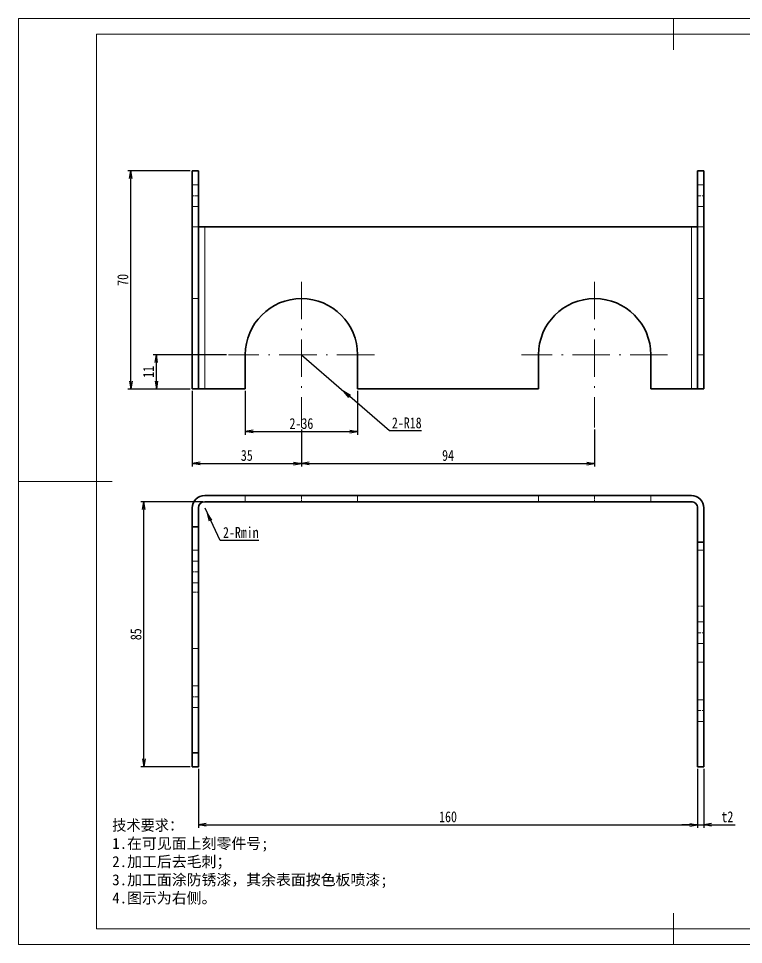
# Model space of a CAD drawing. Header units: millimetres. Extents: x -15766 to 80009, y -9701 to 15159.
# Drawn here: x 12587 to 12819.4, y 13253.7 to 13550.7 of the extents above; entities that cross this region are included whole.
import ezdxf

# ---------------------------------------------------------------- set-up
doc = ezdxf.new("R2010")
doc.units = ezdxf.units.MM
for name, pattern in [('CENTER-HOKUTO_1', [16, 13, -1, 1, -1]), ('DASHDOT', [18.5, 12, -3, 0.5, -3]), ('DASHED', [15, 12, -3]), ('HIDDEN-HOKUTO_1', [2, 1, -1])]:
    doc.linetypes.add(name, pattern=pattern)
doc.layers.get('DEFPOINTS').update_dxf_attribs({"lineweight": 18})
for name, color, linetype, lineweight in [('AM_7', 2, 'CENTER-HOKUTO_1', 18), ('AM_HID', 1, 'HIDDEN-HOKUTO_1', 18), ('AM_VIS', 7, 'Continuous', 18), ('CDRAFT0', 7, 'Continuous', 18), ('title_frame', 7, 'Continuous', 18), ('word_dim', 9, 'Continuous', 18), ('粗实线层_1', 7, 'Continuous', 15)]:
    doc.layers.add(name, color=color, linetype=linetype, lineweight=lineweight)
doc.styles.add('DIM', font='', dxfattribs={"width": 0.8})
doc.styles.get('DIM').set_extended_font_data('NSimSun')
doc.dimstyles.new('1-1$0', dxfattribs={"dimtxt": 3.5, "dimasz": 2.5, "dimexe": 1, "dimexo": 0.625, "dimgap": 0.8, "dimtad": 1, "dimdsep": 46, "dimtxsty": 'DIM', "dimblk": 'OPEN', "dimcen": 0, "dimdle": 5, "dimclrd": 256, "dimclre": 256, "dimclrt": 3, "dimazin": 3, "dimtfac": 0.5, "dimtmove": 0, "dimatfit": 3, "dimldrblk": 'OPEN', "dimfxl": 0, "dimtolj": 1, "dimarcsym": 0})
doc.dimstyles.new('1-1$4', dxfattribs={"dimtxt": 3.5, "dimasz": 2.5, "dimexe": 1, "dimexo": 0.625, "dimgap": 0.8, "dimtad": 1, "dimtih": 1, "dimtoh": 1, "dimzin": 12, "dimdsep": 46, "dimtxsty": 'DIM', "dimblk": 'OPEN', "dimcen": 0, "dimdle": 5, "dimclrd": 256, "dimclre": 256, "dimclrt": 3, "dimazin": 3, "dimtfac": 0.5, "dimtmove": 0, "dimatfit": 3, "dimldrblk": 'OPEN', "dimfxl": 0, "dimtolj": 1, "dimarcsym": 0})

# ---------------------------------------------------------------- blocks, each defined once
blk = doc.blocks.new('_OPEN')
at = {"color": 0, "linetype": 'ByBlock', "lineweight": -2}
for p, q in [((-1, 0.166667), (0, 0)), ((-1, -0.166667), (0, 0)), ((0, 0), (-1, 0))]:
    blk.add_line(p, q, dxfattribs=at)
blk = doc.blocks.new('*D1154')
at = {"layer": 'DEFPOINTS', "color": 0, "transparency": 16777216}
for p in [(12627.21, 13395.74), (12646.68, 13395.74), (12642.68, 13310.74)]:
    blk.add_point(p, dxfattribs=at)
at = {"layer": 'word_dim', "linetype": 'Continuous', "lineweight": -2, "transparency": 16777216}
for p, q in [((12646.06, 13395.74), (12626.21, 13395.74)), ((12627.21, 13313.24), (12627.21, 13393.24)), ((12642.06, 13310.74), (12626.21, 13310.74))]:
    blk.add_line(p, q, dxfattribs=at)
at = {"layer": 'word_dim', "lineweight": -2, "transparency": 16777216, "xscale": 2.5, "yscale": 2.5, "zscale": 2.5}
for p, rotation in [((12627.21, 13395.74), 90), ((12627.21, 13310.74), 270)]:
    blk.add_blockref('_OPEN', p, dxfattribs=dict(at, rotation=rotation))
at = {"layer": 'word_dim', "color": 3, "transparency": 16777216, "insert": (12624.66, 13353.24), "char_height": 3.5, "attachment_point": 5, "rotation": 90, "style": 'DIM'}
blk.add_mtext('\\A1;85', dxfattribs=at)
blk = doc.blocks.new('*D1155')
at = {"layer": 'DEFPOINTS', "color": 0, "transparency": 16777216}
for p in [(12644.68, 13310.74), (12804.68, 13310.74), (12804.68, 13292.13)]:
    blk.add_point(p, dxfattribs=at)
at = {"layer": 'word_dim', "linetype": 'Continuous', "lineweight": -2, "transparency": 16777216}
for p, q in [((12644.68, 13310.12), (12644.68, 13291.13)), ((12804.68, 13310.12), (12804.68, 13291.13)), ((12647.18, 13292.13), (12802.18, 13292.13))]:
    blk.add_line(p, q, dxfattribs=at)
at = {"layer": 'word_dim', "lineweight": -2, "transparency": 16777216, "xscale": 2.5, "yscale": 2.5, "zscale": 2.5, "rotation": 180}
blk.add_blockref('_OPEN', (12644.68, 13292.13), dxfattribs=at)
at = {"layer": 'word_dim', "lineweight": -2, "transparency": 16777216, "xscale": 2.5, "yscale": 2.5, "zscale": 2.5}
blk.add_blockref('_OPEN', (12804.68, 13292.13), dxfattribs=at)
at = {"layer": 'word_dim', "color": 3, "transparency": 16777216, "insert": (12724.68, 13294.68), "char_height": 3.5, "attachment_point": 5, "style": 'DIM'}
blk.add_mtext('\\A1;160', dxfattribs=at)
blk = doc.blocks.new('*D1156')
at = {"layer": 'DEFPOINTS', "color": 0, "transparency": 16777216}
for p in [(12804.68, 13310.74), (12806.68, 13310.74), (12806.68, 13292.13)]:
    blk.add_point(p, dxfattribs=at)
at = {"layer": 'word_dim', "linetype": 'Continuous', "lineweight": -2, "transparency": 16777216}
for p, q in [((12804.68, 13310.12), (12804.68, 13291.13)), ((12806.68, 13310.12), (12806.68, 13291.13)), ((12802.18, 13292.13), (12799.68, 13292.13)), ((12804.68, 13292.13), (12806.68, 13292.13)), ((12809.18, 13292.13), (12816.77, 13292.13))]:
    blk.add_line(p, q, dxfattribs=at)
at = {"layer": 'word_dim', "lineweight": -2, "transparency": 16777216, "xscale": 2.5, "yscale": 2.5, "zscale": 2.5}
blk.add_blockref('_OPEN', (12804.68, 13292.13), dxfattribs=at)
at = {"layer": 'word_dim', "lineweight": -2, "transparency": 16777216, "xscale": 2.5, "yscale": 2.5, "zscale": 2.5, "rotation": 180}
blk.add_blockref('_OPEN', (12806.68, 13292.13), dxfattribs=at)
at = {"layer": 'word_dim', "color": 3, "transparency": 16777216, "insert": (12814.23, 13294.68), "char_height": 3.5, "attachment_point": 5, "style": 'DIM'}
blk.add_mtext('\\A1;t2', dxfattribs=at)
blk = doc.blocks.new('*D676')
at = {"layer": 'DEFPOINTS', "color": 0, "transparency": 16777216}
for p in [(12646.68, 13393.74), (12647.54, 13391.94)]:
    blk.add_point(p, dxfattribs=at)
at = {"layer": 'word_dim', "linetype": 'Continuous', "lineweight": -2, "transparency": 16777216}
for p, q in [((12646.68, 13393.74), (12647.54, 13391.94)), ((12651.61, 13383.33), (12648.61, 13389.68)), ((12664.07, 13383.33), (12651.61, 13383.33))]:
    blk.add_line(p, q, dxfattribs=at)
at = {"layer": 'word_dim', "lineweight": -2, "transparency": 16777216, "xscale": 2.5, "yscale": 2.5, "zscale": 2.5, "rotation": 115.3409474365678}
blk.add_blockref('_OPEN', (12647.54, 13391.94), dxfattribs=at)
at = {"layer": 'word_dim', "color": 3, "transparency": 16777216, "insert": (12658.26, 13385.88), "char_height": 3.5, "attachment_point": 5, "style": 'DIM'}
blk.add_mtext('\\A1;2-Rmin', dxfattribs=at)
blk = doc.blocks.new('*D1157')
at = {"layer": 'DEFPOINTS', "color": 0, "transparency": 16777216}
for p in [(12631.18, 13442.9), (12654.28, 13442.9), (12642.68, 13431.9)]:
    blk.add_point(p, dxfattribs=at)
at = {"layer": 'word_dim', "linetype": 'Continuous', "lineweight": -2, "transparency": 16777216}
for p, q in [((12653.66, 13442.9), (12630.18, 13442.9)), ((12631.18, 13434.4), (12631.18, 13440.4)), ((12642.06, 13431.9), (12630.18, 13431.9))]:
    blk.add_line(p, q, dxfattribs=at)
at = {"layer": 'word_dim', "lineweight": -2, "transparency": 16777216, "xscale": 2.5, "yscale": 2.5, "zscale": 2.5}
for p, rotation in [((12631.18, 13442.9), 90), ((12631.18, 13431.9), 270)]:
    blk.add_blockref('_OPEN', p, dxfattribs=dict(at, rotation=rotation))
at = {"layer": 'word_dim', "color": 3, "transparency": 16777216, "insert": (12628.63, 13437.4), "char_height": 3.5, "attachment_point": 5, "rotation": 90, "style": 'DIM'}
blk.add_mtext('\\A1;11', dxfattribs=at)
blk = doc.blocks.new('*D1158')
at = {"layer": 'DEFPOINTS', "color": 0, "transparency": 16777216}
for p in [(12642.68, 13431.9), (12677.68, 13419.5), (12677.68, 13408.03)]:
    blk.add_point(p, dxfattribs=at)
at = {"layer": 'word_dim', "linetype": 'Continuous', "lineweight": -2, "transparency": 16777216}
for p, q in [((12642.68, 13431.28), (12642.68, 13407.03)), ((12677.68, 13418.88), (12677.68, 13407.03)), ((12645.18, 13408.03), (12675.18, 13408.03))]:
    blk.add_line(p, q, dxfattribs=at)
at = {"layer": 'word_dim', "lineweight": -2, "transparency": 16777216, "xscale": 2.5, "yscale": 2.5, "zscale": 2.5, "rotation": 180}
blk.add_blockref('_OPEN', (12642.68, 13408.03), dxfattribs=at)
at = {"layer": 'word_dim', "lineweight": -2, "transparency": 16777216, "xscale": 2.5, "yscale": 2.5, "zscale": 2.5}
blk.add_blockref('_OPEN', (12677.68, 13408.03), dxfattribs=at)
at = {"layer": 'word_dim', "color": 3, "transparency": 16777216, "insert": (12660.18, 13410.58), "char_height": 3.5, "attachment_point": 5, "style": 'DIM'}
blk.add_mtext('\\A1;35', dxfattribs=at)
blk = doc.blocks.new('*D1159')
at = {"layer": 'DEFPOINTS', "color": 0, "transparency": 16777216}
for p in [(12677.68, 13419.5), (12771.68, 13419.5), (12771.68, 13408.03)]:
    blk.add_point(p, dxfattribs=at)
at = {"layer": 'word_dim', "linetype": 'Continuous', "lineweight": -2, "transparency": 16777216}
for p, q in [((12677.68, 13418.88), (12677.68, 13407.03)), ((12771.68, 13418.88), (12771.68, 13407.03)), ((12680.18, 13408.03), (12769.18, 13408.03))]:
    blk.add_line(p, q, dxfattribs=at)
at = {"layer": 'word_dim', "lineweight": -2, "transparency": 16777216, "xscale": 2.5, "yscale": 2.5, "zscale": 2.5, "rotation": 180}
blk.add_blockref('_OPEN', (12677.68, 13408.03), dxfattribs=at)
at = {"layer": 'word_dim', "lineweight": -2, "transparency": 16777216, "xscale": 2.5, "yscale": 2.5, "zscale": 2.5}
blk.add_blockref('_OPEN', (12771.68, 13408.03), dxfattribs=at)
at = {"layer": 'word_dim', "color": 3, "transparency": 16777216, "insert": (12724.68, 13410.58), "char_height": 3.5, "attachment_point": 5, "style": 'DIM'}
blk.add_mtext('\\A1;94', dxfattribs=at)
blk = doc.blocks.new('*D1160')
at = {"layer": 'DEFPOINTS', "color": 0, "transparency": 16777216}
for p in [(12659.68, 13431.9), (12695.68, 13431.9), (12695.68, 13418.25)]:
    blk.add_point(p, dxfattribs=at)
at = {"layer": 'word_dim', "linetype": 'Continuous', "lineweight": -2, "transparency": 16777216}
for p, q in [((12659.68, 13431.28), (12659.68, 13417.25)), ((12695.68, 13431.28), (12695.68, 13417.25)), ((12662.18, 13418.25), (12693.18, 13418.25))]:
    blk.add_line(p, q, dxfattribs=at)
at = {"layer": 'word_dim', "lineweight": -2, "transparency": 16777216, "xscale": 2.5, "yscale": 2.5, "zscale": 2.5, "rotation": 180}
blk.add_blockref('_OPEN', (12659.68, 13418.25), dxfattribs=at)
at = {"layer": 'word_dim', "lineweight": -2, "transparency": 16777216, "xscale": 2.5, "yscale": 2.5, "zscale": 2.5}
blk.add_blockref('_OPEN', (12695.68, 13418.25), dxfattribs=at)
at = {"layer": 'word_dim', "color": 3, "transparency": 16777216, "insert": (12677.68, 13420.8), "char_height": 3.5, "attachment_point": 5, "style": 'DIM'}
blk.add_mtext('\\A1;2-36', dxfattribs=at)
blk = doc.blocks.new('*D677')
at = {"layer": 'DEFPOINTS', "color": 0, "transparency": 16777216}
for p in [(12677.68, 13442.9), (12691.28, 13431.11)]:
    blk.add_point(p, dxfattribs=at)
at = {"layer": 'word_dim', "linetype": 'Continuous', "lineweight": -2, "transparency": 16777216}
for p, q in [((12677.68, 13442.9), (12691.28, 13431.11)), ((12705.87, 13418.46), (12693.17, 13429.47)), ((12716.22, 13418.46), (12705.87, 13418.46))]:
    blk.add_line(p, q, dxfattribs=at)
at = {"layer": 'word_dim', "lineweight": -2, "transparency": 16777216, "xscale": 2.5, "yscale": 2.5, "zscale": 2.5, "rotation": 139.0610014702811}
blk.add_blockref('_OPEN', (12691.28, 13431.11), dxfattribs=at)
at = {"layer": 'word_dim', "color": 3, "transparency": 16777216, "insert": (12711.46, 13421.01), "char_height": 3.5, "attachment_point": 5, "style": 'DIM'}
blk.add_mtext('\\A1;2-R18', dxfattribs=at)
blk = doc.blocks.new('*X590')
at = {"layer": 'CDRAFT0'}
for p, q in [((420, 297), (0, 297)), ((0, 297), (0, 0)), ((0, 0), (420, 0))]:
    blk.add_line(p, q, dxfattribs=at)
at = {"layer": '粗实线层_1'}
for p, q in [((210, 297), (210, 287)), ((415, 292), (25, 292)), ((25, 292), (25, 5)), ((0, 148.5), (30, 148.5)), ((210, 0), (210, 10)), ((25, 5), (415, 5))]:
    blk.add_line(p, q, dxfattribs=at)
blk = doc.blocks.new('*D1226')
at = {"layer": 'DEFPOINTS', "color": 0, "transparency": 16777216}
for p in [(12622.99, 13501.9), (12642.68, 13501.9), (12642.68, 13431.9)]:
    blk.add_point(p, dxfattribs=at)
at = {"layer": 'word_dim', "linetype": 'Continuous', "lineweight": -2, "transparency": 16777216}
for p, q in [((12642.06, 13501.9), (12621.99, 13501.9)), ((12622.99, 13434.4), (12622.99, 13499.4)), ((12642.06, 13431.9), (12621.99, 13431.9))]:
    blk.add_line(p, q, dxfattribs=at)
at = {"layer": 'word_dim', "lineweight": -2, "transparency": 16777216, "xscale": 2.5, "yscale": 2.5, "zscale": 2.5}
for p, rotation in [((12622.99, 13501.9), 90), ((12622.99, 13431.9), 270)]:
    blk.add_blockref('_OPEN', p, dxfattribs=dict(at, rotation=rotation))
at = {"layer": 'word_dim', "color": 3, "transparency": 16777216, "insert": (12620.44, 13466.9), "char_height": 3.5, "attachment_point": 5, "rotation": 90, "style": 'DIM'}
blk.add_mtext('\\A1;70', dxfattribs=at)

msp = doc.modelspace()

# ---------------------------------------------------------------- linework, layer by layer
at = {"color": 7, "lineweight": 13}
for p, q in [((12646.68469, 13483.90363), (12646.68469, 13431.90363)), ((12802.68469, 13483.90363), (12802.68469, 13431.90363))]:
    msp.add_line(p, q, dxfattribs=at)
at = {"layer": 'AM_7', "linetype": 'DASHDOT', "lineweight": 13, "ltscale": 0.059998}
for p, q in [((12642.48473, 13493.90363), (12644.88464, 13493.90363)), ((12804.48473, 13442.90363), (12806.88464, 13442.90363)), ((12677.68469, 13395.54343), (12677.68469, 13397.94333)), ((12771.68469, 13395.54343), (12771.68469, 13397.94333)), ((12642.48473, 13373.2093), (12644.88464, 13373.2093)), ((12804.48473, 13362.24338), (12806.88464, 13362.24338)), ((12642.48473, 13333.2093), (12644.88464, 13333.2093))]:
    msp.add_line(p, q, dxfattribs=at)
at = {"layer": 'AM_7', "linetype": 'DASHDOT', "lineweight": 13, "ltscale": 0.06001}
for p, q in [((12806.88464, 13493.90363), (12804.48425, 13493.90363)), ((12644.88464, 13442.90363), (12642.48425, 13442.90363)), ((12644.88464, 13366.7093), (12642.48425, 13366.7093)), ((12806.88464, 13353.74338), (12804.48425, 13353.74338)), ((12806.88464, 13328.74338), (12804.48425, 13328.74338))]:
    msp.add_line(p, q, dxfattribs=at)
at = {"layer": 'AM_7', "linetype": 'DASHDOT', "lineweight": 13}
for p, q in [((12677.68469, 13466.30366), (12677.68469, 13419.50361)), ((12771.68469, 13466.30366), (12771.68469, 13419.50361)), ((12701.08483, 13442.90363), (12654.28454, 13442.90363)), ((12795.08483, 13442.90363), (12748.28454, 13442.90363))]:
    msp.add_line(p, q, dxfattribs=at)
at = {"layer": 'AM_HID', "linetype": 'DASHED', "lineweight": 13, "ltscale": 0.05}
for p, q in [((12642.68469, 13497.40363), (12644.68469, 13497.40363)), ((12642.68469, 13497.40363), (12644.68469, 13497.40363)), ((12806.68469, 13497.40363), (12804.68469, 13497.40363)), ((12806.68469, 13497.40363), (12804.68469, 13497.40363)), ((12642.68469, 13490.40363), (12644.68469, 13490.40363)), ((12642.68469, 13490.40363), (12644.68469, 13490.40363)), ((12806.68469, 13490.40363), (12804.68469, 13490.40363)), ((12806.68469, 13490.40363), (12804.68469, 13490.40363)), ((12644.68469, 13483.90363), (12642.68469, 13483.90363)), ((12806.68469, 13483.90363), (12804.68469, 13483.90363)), ((12644.68469, 13460.90363), (12642.68469, 13460.90363)), ((12804.68469, 13460.90363), (12806.68469, 13460.90363)), ((12642.68469, 13442.90363), (12644.68469, 13442.90363)), ((12642.68469, 13442.90363), (12644.68469, 13442.90363)), ((12806.68469, 13442.90363), (12804.68469, 13442.90363)), ((12806.68469, 13442.90363), (12804.68469, 13442.90363)), ((12659.68469, 13397.74338), (12659.68469, 13395.74338)), ((12695.68469, 13397.74338), (12695.68469, 13395.74338)), ((12753.68469, 13397.74338), (12753.68469, 13395.74338)), ((12789.68469, 13397.74338), (12789.68469, 13395.74338)), ((12642.68469, 13380.24338), (12644.68469, 13380.24338)), ((12806.68469, 13380.24338), (12804.68469, 13380.24338)), ((12642.68469, 13376.7093), (12644.68469, 13376.7093)), ((12642.68469, 13369.7093), (12644.68469, 13369.7093)), ((12806.68469, 13357.24338), (12804.68469, 13357.24338)), ((12806.68469, 13350.24338), (12804.68469, 13350.24338)), ((12642.68469, 13348.7093), (12644.68469, 13348.7093)), ((12806.68469, 13344.24338), (12804.68469, 13344.24338)), ((12642.68469, 13336.7093), (12644.68469, 13336.7093)), ((12642.68469, 13329.7093), (12644.68469, 13329.7093)), ((12806.68469, 13332.24338), (12804.68469, 13332.24338)), ((12806.68469, 13325.24338), (12804.68469, 13325.24338))]:
    msp.add_line(p, q, dxfattribs=at)
at = {"layer": 'AM_HID', "linetype": 'DASHED', "lineweight": 13}
for p, q in [((12646.68469, 13483.90363), (12646.68469, 13431.90363)), ((12802.68469, 13483.90363), (12802.68469, 13431.90363))]:
    msp.add_line(p, q, dxfattribs=at)
at = {"layer": 'AM_VIS', "lineweight": 35}
for p, q in [((12642.68469, 13431.90363), (12642.68469, 13501.90363)), ((12644.68469, 13431.90363), (12644.68469, 13501.90363)), ((12804.68469, 13501.90363), (12804.68469, 13431.90363)), ((12806.68469, 13431.90363), (12806.68469, 13501.90363)), ((12802.68469, 13483.90363), (12646.68469, 13483.90363)), ((12695.68469, 13431.90363), (12753.68469, 13431.90363)), ((12802.68469, 13397.74338), (12646.68469, 13397.74338)), ((12802.68469, 13395.74338), (12646.68469, 13395.74338)), ((12642.68469, 13310.74338), (12642.68469, 13387.74338)), ((12644.68469, 13310.74338), (12644.68469, 13387.74338)), ((12804.68469, 13382.74338), (12804.68469, 13310.74338)), ((12806.68469, 13310.74338), (12806.68469, 13382.74338)), ((12642.68469, 13310.74338), (12644.68469, 13310.74338))]:
    msp.add_line(p, q, dxfattribs=at)
at = {"layer": 'AM_VIS', "lineweight": 35, "ltscale": 0.05}
for p, q in [((12644.68469, 13501.90363), (12642.68469, 13501.90363)), ((12804.68469, 13501.90363), (12806.68469, 13501.90363)), ((12644.68469, 13483.90363), (12646.68469, 13483.90363)), ((12802.68469, 13483.90363), (12804.68469, 13483.90363)), ((12642.68469, 13431.90363), (12644.68469, 13431.90363)), ((12646.68469, 13431.90363), (12644.68469, 13431.90363)), ((12804.68469, 13431.90363), (12802.68469, 13431.90363)), ((12804.68469, 13431.90363), (12806.68469, 13431.90363)), ((12642.68469, 13387.74338), (12644.68469, 13387.74338)), ((12806.68469, 13382.74338), (12804.68469, 13382.74338)), ((12644.68469, 13315.2093), (12642.68469, 13315.2093)), ((12804.68469, 13310.74338), (12806.68469, 13310.74338))]:
    msp.add_line(p, q, dxfattribs=at)
at = {"layer": 'AM_VIS', "lineweight": 35, "ltscale": 0.275}
for p, q in [((12659.68469, 13442.90363), (12659.68469, 13431.90363)), ((12695.68469, 13431.90363), (12695.68469, 13442.90363)), ((12753.68469, 13442.90363), (12753.68469, 13431.90363)), ((12789.68469, 13431.90363), (12789.68469, 13442.90363)), ((12804.68469, 13393.74338), (12804.68469, 13382.74338)), ((12806.68469, 13393.74338), (12806.68469, 13382.74338))]:
    msp.add_line(p, q, dxfattribs=at)
at = {"layer": 'AM_VIS', "lineweight": 35, "ltscale": 0.325}
for p, q in [((12646.68469, 13431.90363), (12659.68469, 13431.90363)), ((12789.68469, 13431.90363), (12802.68469, 13431.90363))]:
    msp.add_line(p, q, dxfattribs=at)
at = {"layer": 'AM_VIS', "lineweight": 35, "ltscale": 0.15}
for p, q in [((12642.68469, 13387.74338), (12642.68469, 13393.74338)), ((12644.68469, 13393.74338), (12644.68469, 13387.74338))]:
    msp.add_line(p, q, dxfattribs=at)
at = {"layer": 'AM_VIS', "lineweight": 35}
for centre, radius, start, end in [((12677.68469, 13442.90363), 18, 0, 179.999995), ((12771.68469, 13442.90363), 18, 0, 179.999995), ((12646.68469, 13393.74338), 4, 90.000003, 179.999995), ((12802.68469, 13393.74338), 4, 0, 90.000003), ((12646.68469, 13393.74338), 2, 90.000003, 179.999995), ((12802.68469, 13393.74338), 2, 0, 90.000003)]:
    msp.add_arc(centre, radius, start, end, dxfattribs=at)

# ---------------------------------------------------------------- block references
at = {"layer": 'title_frame'}
msp.add_blockref('*X590', (12587.00159, 13253.73384), dxfattribs=at)

# ---------------------------------------------------------------- texts
at = {"layer": 'word_dim', "linetype": 'Continuous', "ltscale": 4, "insert": (12617.03597, 13293.73936), "char_height": 3.5, "width": 139.6035818, "attachment_point": 1}
msp.add_mtext('{\\C3;技术要求：\\P\\fNSimSun|b0|i0|c134|p49;1\\fSimSun|b0|i0|c134|p49;.在可见面上刻零件号;\\P2.加工后去毛刺；\\P3.加工面涂防锈漆，其余表面按色板喷漆;\\P\\fNSimSun|b0|i0|c134|p49;4\\fSimSun|b0|i0|c134|p49;.图示为右侧。\\P         }', dxfattribs=at)

# ---------------------------------------------------------------- dimensions: what is measured, and where the dimension line sits
at = {"layer": 'word_dim', "color": 3}
for base, p1, p2, picture, middle in [((12622.99236, 13501.90363), (12642.68469, 13431.90363), (12642.68469, 13501.90363), '*D1226', (12620.44236, 13466.90363)), ((12631.1827, 13442.90363), (12642.68469, 13431.90363), (12654.28454, 13442.90363), '*D1157', (12628.6327, 13437.40363)), ((12627.21168, 13395.74338), (12642.68469, 13310.74338), (12646.68469, 13395.74338), '*D1154', (12624.66168, 13353.24338))]:
    dim = msp.add_linear_dim(base=base, p1=p1, p2=p2, angle=90, dimstyle='1-1$0', dxfattribs=at)
    dim.commit()
    dim.dimension.update_dxf_attribs({"geometry": picture, "text_midpoint": middle})
dim = msp.add_radius_dim(center=(12677.68469, 13442.90363), mpoint=(12691.28202, 13431.10904), text='2-<>', dimstyle='1-1$4', dxfattribs=at)
dim.commit()
dim.dimension.update_dxf_attribs({"geometry": '*D677', "text_midpoint": (12711.45562, 13418.45599), "dimtype": 164})
for base, p1, p2, picture, middle in [((12677.68469, 13408.03281), (12642.68469, 13431.90363), (12677.68469, 13419.50361), '*D1158', (12660.18469, 13410.58281)), ((12771.68469, 13408.03281), (12677.68469, 13419.50361), (12771.68469, 13419.50361), '*D1159', (12724.68469, 13410.58281)), ((12804.68469, 13292.13158), (12644.68469, 13310.74338), (12804.68469, 13310.74338), '*D1155', (12724.68469, 13294.68158))]:
    dim = msp.add_linear_dim(base=base, p1=p1, p2=p2, dimstyle='1-1$0', dxfattribs=at)
    dim.commit()
    dim.dimension.update_dxf_attribs({"geometry": picture, "text_midpoint": middle})
dim = msp.add_linear_dim(base=(12695.68469, 13418.2547), p1=(12659.68469, 13431.90363), p2=(12695.68469, 13431.90363), text='2-<>', dimstyle='1-1$0', dxfattribs=at)
dim.commit()
dim.dimension.update_dxf_attribs({"geometry": '*D1160', "text_midpoint": (12677.68469, 13420.8047)})
dim = msp.add_radius_dim(center=(12646.68469, 13393.74338), mpoint=(12647.54069, 13391.93583), text='2-Rmin', dimstyle='1-1$4', override={"dimse1": 1}, dxfattribs=at)
dim.commit()
dim.dimension.update_dxf_attribs({"geometry": '*D676', "text_midpoint": (12658.25693, 13383.33361), "dimtype": 164})
dim = msp.add_linear_dim(base=(12806.68469, 13292.13158), p1=(12804.68469, 13310.74338), p2=(12806.68469, 13310.74338), dimstyle='1-1$0', override={"dimpost": 't<>'}, dxfattribs=at)
dim.commit()
dim.dimension.update_dxf_attribs({"geometry": '*D1156', "text_midpoint": (12814.22691, 13294.68158)})

doc.saveas('drawing.dxf')
